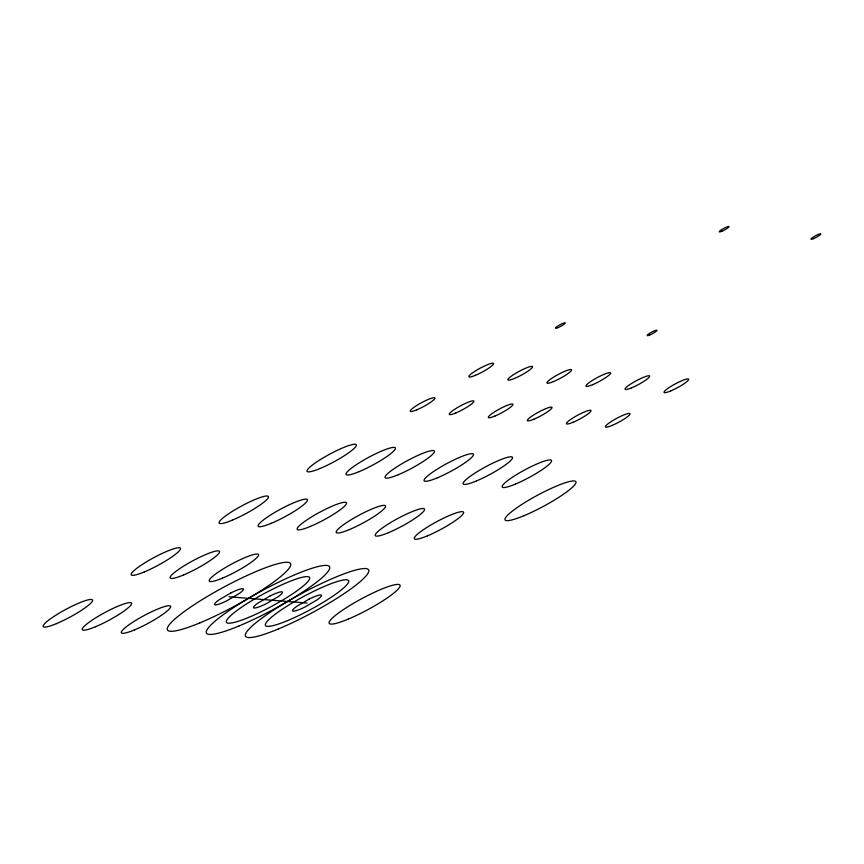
<?xml version="1.0" encoding="UTF-8"?>
<svg xmlns="http://www.w3.org/2000/svg" width="864" height="864" viewBox="0 0 864 864"><rect width="100%" height="100%" fill="white"/><g stroke="black" fill="none" stroke-linecap="round" stroke-linejoin="round"><path stroke-width="1.3" d="M228.971 596.786L307.033 603.05M231.055 592.823L218.689 600.102A16.438 2.57 -28.3 0 0 215.19 604.897A16.438 2.57 -28.3 0 0 226.886 600.761L239.252 593.482A16.438 2.57 -28.3 0 0 242.741 588.686A16.438 2.57 -28.3 0 0 231.055 592.823M270.086 595.955L257.72 603.234A16.438 2.57 -28.3 0 0 254.221 608.029A16.438 2.57 -28.3 0 0 265.918 603.893L278.284 596.614A16.438 2.57 -28.3 0 0 281.783 591.818A16.438 2.57 -28.3 0 0 270.086 595.955M309.118 599.087L296.752 606.366A16.438 2.57 -28.3 0 0 293.263 611.161A16.438 2.57 -28.3 0 0 304.949 607.025L317.315 599.746A16.438 2.57 -28.3 0 0 320.814 594.95A16.438 2.57 -28.3 0 0 309.118 599.087M721.861 231.26A5.594 0.875 -28.3 0 0 729.086 226.573A5.594 0.875 -28.3 0 0 721.494 229.738A5.594 0.875 -28.3 0 0 721.861 231.26M558.068 327.618A5.594 0.875 -28.3 0 0 565.294 322.931A5.594 0.875 -28.3 0 0 557.701 326.095A5.594 0.875 -28.3 0 0 558.068 327.618M649.782 334.984A5.594 0.875 -28.3 0 0 657.007 330.286A5.594 0.875 -28.3 0 0 649.415 333.461A5.594 0.875 -28.3 0 0 649.782 334.984M813.575 238.626A5.594 0.875 -28.3 0 0 820.8 233.939A5.594 0.875 -28.3 0 0 813.208 237.103A5.594 0.875 -28.3 0 0 813.575 238.626M524.059 515.668A40.208 6.286 -28.3 0 0 575.986 481.972A40.208 6.286 -28.3 0 0 521.435 504.716A40.208 6.286 -28.3 0 0 524.059 515.668M348.181 619.132A40.208 6.286 -28.3 0 0 400.118 585.425A40.208 6.286 -28.3 0 0 345.568 608.18A40.208 6.286 -28.3 0 0 348.181 619.132M134.525 629.878A27.972 4.374 -28.3 0 0 170.651 606.431A27.972 4.374 -28.3 0 0 132.71 622.264A27.972 4.374 -28.3 0 0 134.525 629.878M95.494 626.746A27.972 4.374 -28.3 0 0 131.62 603.299A27.972 4.374 -28.3 0 0 93.668 619.132A27.972 4.374 -28.3 0 0 95.494 626.746M56.462 623.614A27.972 4.374 -28.3 0 0 92.588 600.167A27.972 4.374 -28.3 0 0 54.637 615.989A27.972 4.374 -28.3 0 0 56.462 623.614M398.336 474.692A27.972 4.374 -28.3 0 0 434.462 451.246A27.972 4.374 -28.3 0 0 396.511 467.068A27.972 4.374 -28.3 0 0 398.336 474.692M427.507 535.81A27.972 4.374 -28.3 0 0 463.633 512.374A27.972 4.374 -28.3 0 0 425.682 528.196A27.972 4.374 -28.3 0 0 427.507 535.81M515.441 484.088A27.972 4.374 -28.3 0 0 551.567 460.642A27.972 4.374 -28.3 0 0 513.616 476.464A27.972 4.374 -28.3 0 0 515.441 484.088M476.399 480.956A27.972 4.374 -28.3 0 0 512.525 457.51A27.972 4.374 -28.3 0 0 474.574 473.332A27.972 4.374 -28.3 0 0 476.399 480.956M388.465 532.678A27.972 4.374 -28.3 0 0 424.591 509.242A27.972 4.374 -28.3 0 0 386.64 525.064A27.972 4.374 -28.3 0 0 388.465 532.678M349.434 529.546A27.972 4.374 -28.3 0 0 385.56 506.11A27.972 4.374 -28.3 0 0 347.609 521.932A27.972 4.374 -28.3 0 0 349.434 529.546M437.368 477.824A27.972 4.374 -28.3 0 0 473.494 454.378A27.972 4.374 -28.3 0 0 435.542 470.2A27.972 4.374 -28.3 0 0 437.368 477.824M310.403 526.414A27.972 4.374 -28.3 0 0 346.529 502.978A27.972 4.374 -28.3 0 0 308.578 518.8A27.972 4.374 -28.3 0 0 310.403 526.414M222.469 578.146A27.972 4.374 -28.3 0 0 258.584 554.699A27.972 4.374 -28.3 0 0 220.644 570.532A27.972 4.374 -28.3 0 0 222.469 578.146M183.427 575.014A27.972 4.374 -28.3 0 0 219.553 551.567A27.972 4.374 -28.3 0 0 181.602 567.4A27.972 4.374 -28.3 0 0 183.427 575.014M144.396 571.882A27.972 4.374 -28.3 0 0 180.522 548.435A27.972 4.374 -28.3 0 0 142.571 564.268A27.972 4.374 -28.3 0 0 144.396 571.882M232.33 520.15A27.972 4.374 -28.3 0 0 268.456 496.714A27.972 4.374 -28.3 0 0 230.504 512.536A27.972 4.374 -28.3 0 0 232.33 520.15M271.361 523.282A27.972 4.374 -28.3 0 0 307.487 499.846A27.972 4.374 -28.3 0 0 269.536 515.668A27.972 4.374 -28.3 0 0 271.361 523.282M359.294 471.56A27.972 4.374 -28.3 0 0 395.42 448.114A27.972 4.374 -28.3 0 0 357.469 463.936A27.972 4.374 -28.3 0 0 359.294 471.56M320.263 468.418A27.972 4.374 -28.3 0 0 356.389 444.982A27.972 4.374 -28.3 0 0 318.438 460.804A27.972 4.374 -28.3 0 0 320.263 468.418M670.648 390.971A13.986 2.192 -28.3 0 0 688.705 379.242A13.986 2.192 -28.3 0 0 669.73 387.158A13.986 2.192 -28.3 0 0 670.648 390.971M612.025 425.455A13.986 2.192 -28.3 0 0 630.083 413.726A13.986 2.192 -28.3 0 0 611.107 421.643A13.986 2.192 -28.3 0 0 612.025 425.455M572.983 422.323A13.986 2.192 -28.3 0 0 591.052 410.594A13.986 2.192 -28.3 0 0 572.076 418.511A13.986 2.192 -28.3 0 0 572.983 422.323M631.606 387.839A13.986 2.192 -28.3 0 0 649.674 376.11A13.986 2.192 -28.3 0 0 630.698 384.026A13.986 2.192 -28.3 0 0 631.606 387.839M592.574 384.707A13.986 2.192 -28.3 0 0 610.632 372.978A13.986 2.192 -28.3 0 0 591.656 380.894A13.986 2.192 -28.3 0 0 592.574 384.707M533.952 419.191A13.986 2.192 -28.3 0 0 552.01 407.462A13.986 2.192 -28.3 0 0 533.034 415.379A13.986 2.192 -28.3 0 0 533.952 419.191M494.91 416.059A13.986 2.192 -28.3 0 0 512.978 404.33A13.986 2.192 -28.3 0 0 494.003 412.247A13.986 2.192 -28.3 0 0 494.91 416.059M553.532 381.575A13.986 2.192 -28.3 0 0 571.601 369.846A13.986 2.192 -28.3 0 0 552.625 377.762A13.986 2.192 -28.3 0 0 553.532 381.575M514.501 378.443A13.986 2.192 -28.3 0 0 532.559 366.714A13.986 2.192 -28.3 0 0 513.583 374.63A13.986 2.192 -28.3 0 0 514.501 378.443M455.879 412.927A13.986 2.192 -28.3 0 0 473.936 401.198A13.986 2.192 -28.3 0 0 454.961 409.115A13.986 2.192 -28.3 0 0 455.879 412.927M475.47 375.311A13.986 2.192 -28.3 0 0 493.528 363.582A13.986 2.192 -28.3 0 0 474.552 371.498A13.986 2.192 -28.3 0 0 475.47 375.311M416.848 409.795A13.986 2.192 -28.3 0 0 434.905 398.066A13.986 2.192 -28.3 0 0 415.93 405.983A13.986 2.192 -28.3 0 0 416.848 409.795M278.078 629.089A69.93 10.94 -28.3 0 0 368.788 570.402A69.93 10.94 -28.3 0 0 274.244 609.66A69.93 10.94 -28.3 0 0 278.078 629.089M239.047 625.957A69.93 10.94 -28.3 0 0 329.746 567.27A69.93 10.94 -28.3 0 0 235.213 606.528A69.93 10.94 -28.3 0 0 239.047 625.957M200.005 622.825A69.93 10.94 -28.3 0 0 290.714 564.138A69.93 10.94 -28.3 0 0 196.182 603.396A69.93 10.94 -28.3 0 0 200.005 622.825M287.496 620.633A47.196 7.387 -28.3 0 0 348.721 581.018A47.196 7.387 -28.3 0 0 284.904 607.511A47.196 7.387 -28.3 0 0 287.496 620.633M248.454 617.501A47.196 7.387 -28.3 0 0 309.679 577.886A47.196 7.387 -28.3 0 0 245.873 604.379A47.196 7.387 -28.3 0 0 248.454 617.501"/></g></svg>
